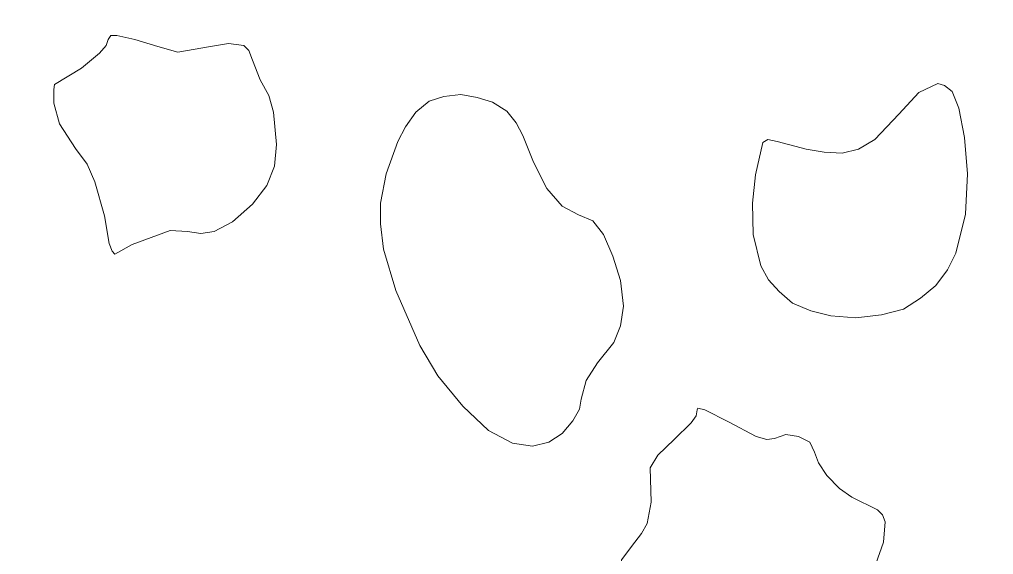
# Model space of a CAD drawing. Header units: centimetres. Extents: x -9.5 to 4.7, y -9.1 to 10.1.
# Drawn here: x -7.75 to -5.348, y 7.094 to 8.413 of the extents above; entities that cross this region are included whole.
import ezdxf

# ---------------------------------------------------------------- set-up
doc = ezdxf.new("R2010")
doc.units = ezdxf.units.CM
doc.header["$MEASUREMENT"] = 0
doc.layers.add('layer 1', color=7, linetype='Continuous')

msp = doc.modelspace()

# ---------------------------------------------------------------- linework, layer by layer
at = {"layer": 'layer 1', "color": 242, "lineweight": 9}
for points, knots in [([(-3.14019, -9.10151), (-3.14019, -9.10151), (-9.54723, -9.10249), (-9.54723, -9.10249), (-9.54723, -9.10249), (-9.54723, -9.10249), (-9.54723, 10.11864), (-9.54723, 10.11864), (-9.54723, 10.11864), (-9.54723, 10.11864), (-3.14019, 10.11864), (-3.14019, 10.11864), (-3.14019, 10.11864), (-3.14019, 10.11864), (-3.14019, -9.10151), (-3.14019, -9.10151)], [0, 0, 0, 0, 0.2, 0.2, 0.2, 0.2, 0.4, 0.4, 0.4, 0.4, 0.6, 0.6, 0.6, 0.6, 1, 1, 1, 1]), ([(-7.51513, 7.83397), (-7.51513, 7.83397), (-7.52225, 7.84126), (-7.52225, 7.84126), (-7.52225, 7.84126), (-7.52225, 7.84126), (-7.52936, 7.86055), (-7.52936, 7.86055), (-7.52936, 7.86055), (-7.52936, 7.86055), (-7.54111, 7.9283), (-7.54111, 7.9283), (-7.54111, 7.9283), (-7.54111, 7.9283), (-7.5646, 8.01279), (-7.5646, 8.01279), (-7.5646, 8.01279), (-7.5646, 8.01279), (-7.58347, 8.05631), (-7.58347, 8.05631), (-7.58347, 8.05631), (-7.58347, 8.05631), (-7.61194, 8.09491), (-7.61194, 8.09491), (-7.61194, 8.09491), (-7.61194, 8.09491), (-7.65181, 8.15537), (-7.65181, 8.15537), (-7.65181, 8.15537), (-7.65181, 8.15537), (-7.66605, 8.20618), (-7.66605, 8.20618), (-7.66605, 8.20618), (-7.66605, 8.20618), (-7.66605, 8.23986), (-7.66605, 8.23986), (-7.66605, 8.23986), (-7.66605, 8.23986), (-7.66391, 8.25207), (-7.66391, 8.25207), (-7.66391, 8.25207), (-7.66391, 8.25207), (-7.59771, 8.29303), (-7.59771, 8.29303), (-7.59771, 8.29303), (-7.59771, 8.29303), (-7.55286, 8.32927), (-7.55286, 8.32927), (-7.55286, 8.32927), (-7.55286, 8.32927), (-7.53648, 8.34857), (-7.53648, 8.34857), (-7.53648, 8.34857), (-7.53648, 8.34857), (-7.53186, 8.36314), (-7.53186, 8.36314), (-7.53186, 8.36314), (-7.53186, 8.36314), (-7.52474, 8.37279), (-7.52474, 8.37279), (-7.52474, 8.37279), (-7.52474, 8.37279), (-7.5105, 8.37279), (-7.5105, 8.37279), (-7.5105, 8.37279), (-7.5105, 8.37279), (-7.46565, 8.36314), (-7.46565, 8.36314), (-7.46565, 8.36314), (-7.46565, 8.36314), (-7.40905, 8.3462), (-7.40905, 8.3462), (-7.40905, 8.3462), (-7.40905, 8.3462), (-7.35958, 8.33183), (-7.35958, 8.33183), (-7.35958, 8.33183), (-7.35958, 8.33183), (-7.27949, 8.3462), (-7.27949, 8.3462), (-7.27949, 8.3462), (-7.27949, 8.3462), (-7.23464, 8.35349), (-7.23464, 8.35349), (-7.23464, 8.35349), (-7.23464, 8.35349), (-7.19691, 8.34857), (-7.19691, 8.34857), (-7.19691, 8.34857), (-7.19691, 8.34857), (-7.18516, 8.33655), (-7.18516, 8.33655), (-7.18516, 8.33655), (-7.18516, 8.33655), (-7.17591, 8.31233), (-7.17591, 8.31233), (-7.17591, 8.31233), (-7.17591, 8.31233), (-7.15704, 8.26408), (-7.15704, 8.26408), (-7.15704, 8.26408), (-7.15704, 8.26408), (-7.13569, 8.22548), (-7.13569, 8.22548), (-7.13569, 8.22548), (-7.13569, 8.22548), (-7.12394, 8.18432), (-7.12394, 8.18432), (-7.12394, 8.18432), (-7.12394, 8.18432), (-7.11682, 8.10456), (-7.11682, 8.10456), (-7.11682, 8.10456), (-7.11682, 8.10456), (-7.12145, 8.05139), (-7.12145, 8.05139), (-7.12145, 8.05139), (-7.12145, 8.05139), (-7.14032, 8.00314), (-7.14032, 8.00314), (-7.14032, 8.00314), (-7.14032, 8.00314), (-7.17591, 7.95725), (-7.17591, 7.95725), (-7.17591, 7.95725), (-7.17591, 7.95725), (-7.22539, 7.91373), (-7.22539, 7.91373), (-7.22539, 7.91373), (-7.22539, 7.91373), (-7.27024, 7.8897), (-7.27024, 7.8897), (-7.27024, 7.8897), (-7.27024, 7.8897), (-7.30298, 7.88478), (-7.30298, 7.88478), (-7.30298, 7.88478), (-7.30298, 7.88478), (-7.33609, 7.8897), (-7.33609, 7.8897), (-7.33609, 7.8897), (-7.33609, 7.8897), (-7.37844, 7.89206), (-7.37844, 7.89206), (-7.37844, 7.89206), (-7.37844, 7.89206), (-7.47277, 7.85819), (-7.47277, 7.85819), (-7.47277, 7.85819), (-7.47277, 7.85819), (-7.51513, 7.83397), (-7.51513, 7.83397)], [0, 0, 0, 0, 0.025641, 0.025641, 0.025641, 0.025641, 0.0512821, 0.0512821, 0.0512821, 0.0512821, 0.0769231, 0.0769231, 0.0769231, 0.0769231, 0.1025641, 0.1025641, 0.1025641, 0.1025641, 0.1282051, 0.1282051, 0.1282051, 0.1282051, 0.1538462, 0.1538462, 0.1538462, 0.1538462, 0.1794872, 0.1794872, 0.1794872, 0.1794872, 0.2051282, 0.2051282, 0.2051282, 0.2051282, 0.2307692, 0.2307692, 0.2307692, 0.2307692, 0.2564103, 0.2564103, 0.2564103, 0.2564103, 0.2820513, 0.2820513, 0.2820513, 0.2820513, 0.3076923, 0.3076923, 0.3076923, 0.3076923, 0.3333333, 0.3333333, 0.3333333, 0.3333333, 0.3589744, 0.3589744, 0.3589744, 0.3589744, 0.3846154, 0.3846154, 0.3846154, 0.3846154, 0.4102564, 0.4102564, 0.4102564, 0.4102564, 0.4358974, 0.4358974, 0.4358974, 0.4358974, 0.4615385, 0.4615385, 0.4615385, 0.4615385, 0.4871795, 0.4871795, 0.4871795, 0.4871795, 0.5128205, 0.5128205, 0.5128205, 0.5128205, 0.5384615, 0.5384615, 0.5384615, 0.5384615, 0.5641026, 0.5641026, 0.5641026, 0.5641026, 0.5897436, 0.5897436, 0.5897436, 0.5897436, 0.6153846, 0.6153846, 0.6153846, 0.6153846, 0.6410256, 0.6410256, 0.6410256, 0.6410256, 0.6666667, 0.6666667, 0.6666667, 0.6666667, 0.6923077, 0.6923077, 0.6923077, 0.6923077, 0.7179487, 0.7179487, 0.7179487, 0.7179487, 0.7435897, 0.7435897, 0.7435897, 0.7435897, 0.7692308, 0.7692308, 0.7692308, 0.7692308, 0.7948718, 0.7948718, 0.7948718, 0.7948718, 0.8205128, 0.8205128, 0.8205128, 0.8205128, 0.8461538, 0.8461538, 0.8461538, 0.8461538, 0.8717949, 0.8717949, 0.8717949, 0.8717949, 0.8974359, 0.8974359, 0.8974359, 0.8974359, 0.9230769, 0.9230769, 0.9230769, 0.9230769, 0.9487179, 0.9487179, 0.9487179, 0.9487179, 1, 1, 1, 1]), ([(-5.91693, 8.10948), (-5.91693, 8.10948), (-5.90518, 8.11677), (-5.90518, 8.11677), (-5.90518, 8.11677), (-5.90518, 8.11677), (-5.88169, 8.11185), (-5.88169, 8.11185), (-5.88169, 8.11185), (-5.88169, 8.11185), (-5.81085, 8.09255), (-5.81085, 8.09255), (-5.81085, 8.09255), (-5.81085, 8.09255), (-5.766, 8.08526), (-5.766, 8.08526), (-5.766, 8.08526), (-5.766, 8.08526), (-5.72151, 8.0829), (-5.72151, 8.0829), (-5.72151, 8.0829), (-5.72151, 8.0829), (-5.68129, 8.09255), (-5.68129, 8.09255), (-5.68129, 8.09255), (-5.68129, 8.09255), (-5.64107, 8.11677), (-5.64107, 8.11677), (-5.64107, 8.11677), (-5.64107, 8.11677), (-5.58234, 8.17959), (-5.58234, 8.17959), (-5.58234, 8.17959), (-5.58234, 8.17959), (-5.53286, 8.23277), (-5.53286, 8.23277), (-5.53286, 8.23277), (-5.53286, 8.23277), (-5.48552, 8.25443), (-5.48552, 8.25443), (-5.48552, 8.25443), (-5.48552, 8.25443), (-5.46914, 8.24951), (-5.46914, 8.24951), (-5.46914, 8.24951), (-5.46914, 8.24951), (-5.45028, 8.23513), (-5.45028, 8.23513), (-5.45028, 8.23513), (-5.45028, 8.23513), (-5.43391, 8.19397), (-5.43391, 8.19397), (-5.43391, 8.19397), (-5.43391, 8.19397), (-5.41967, 8.1215), (-5.41967, 8.1215), (-5.41967, 8.1215), (-5.41967, 8.1215), (-5.41255, 8.03209), (-5.41255, 8.03209), (-5.41255, 8.03209), (-5.41255, 8.03209), (-5.41718, 7.93303), (-5.41718, 7.93303), (-5.41718, 7.93303), (-5.41718, 7.93303), (-5.44103, 7.83653), (-5.44103, 7.83653), (-5.44103, 7.83653), (-5.44103, 7.83653), (-5.46203, 7.79537), (-5.46203, 7.79537), (-5.46203, 7.79537), (-5.46203, 7.79537), (-5.4905, 7.75677), (-5.4905, 7.75677), (-5.4905, 7.75677), (-5.4905, 7.75677), (-5.52823, 7.72526), (-5.52823, 7.72526), (-5.52823, 7.72526), (-5.52823, 7.72526), (-5.57059, 7.69867), (-5.57059, 7.69867), (-5.57059, 7.69867), (-5.57059, 7.69867), (-5.62469, 7.6843), (-5.62469, 7.6843), (-5.62469, 7.6843), (-5.62469, 7.6843), (-5.68841, 7.67701), (-5.68841, 7.67701), (-5.68841, 7.67701), (-5.68841, 7.67701), (-5.74963, 7.68174), (-5.74963, 7.68174), (-5.74963, 7.68174), (-5.74963, 7.68174), (-5.79911, 7.69395), (-5.79911, 7.69395), (-5.79911, 7.69395), (-5.79911, 7.69395), (-5.84396, 7.71325), (-5.84396, 7.71325), (-5.84396, 7.71325), (-5.84396, 7.71325), (-5.87706, 7.74219), (-5.87706, 7.74219), (-5.87706, 7.74219), (-5.87706, 7.74219), (-5.90304, 7.77115), (-5.90304, 7.77115), (-5.90304, 7.77115), (-5.90304, 7.77115), (-5.92191, 7.80502), (-5.92191, 7.80502), (-5.92191, 7.80502), (-5.92191, 7.80502), (-5.94077, 7.88242), (-5.94077, 7.88242), (-5.94077, 7.88242), (-5.94077, 7.88242), (-5.94291, 7.95961), (-5.94291, 7.95961), (-5.94291, 7.95961), (-5.94291, 7.95961), (-5.93579, 8.02972), (-5.93579, 8.02972), (-5.93579, 8.02972), (-5.93579, 8.02972), (-5.91693, 8.10948), (-5.91693, 8.10948)], [0, 0, 0, 0, 0.0294118, 0.0294118, 0.0294118, 0.0294118, 0.0588235, 0.0588235, 0.0588235, 0.0588235, 0.0882353, 0.0882353, 0.0882353, 0.0882353, 0.1176471, 0.1176471, 0.1176471, 0.1176471, 0.1470588, 0.1470588, 0.1470588, 0.1470588, 0.1764706, 0.1764706, 0.1764706, 0.1764706, 0.2058824, 0.2058824, 0.2058824, 0.2058824, 0.2352941, 0.2352941, 0.2352941, 0.2352941, 0.2647059, 0.2647059, 0.2647059, 0.2647059, 0.2941176, 0.2941176, 0.2941176, 0.2941176, 0.3235294, 0.3235294, 0.3235294, 0.3235294, 0.3529412, 0.3529412, 0.3529412, 0.3529412, 0.3823529, 0.3823529, 0.3823529, 0.3823529, 0.4117647, 0.4117647, 0.4117647, 0.4117647, 0.4411765, 0.4411765, 0.4411765, 0.4411765, 0.4705882, 0.4705882, 0.4705882, 0.4705882, 0.5, 0.5, 0.5, 0.5, 0.5294118, 0.5294118, 0.5294118, 0.5294118, 0.5588235, 0.5588235, 0.5588235, 0.5588235, 0.5882353, 0.5882353, 0.5882353, 0.5882353, 0.6176471, 0.6176471, 0.6176471, 0.6176471, 0.6470588, 0.6470588, 0.6470588, 0.6470588, 0.6764706, 0.6764706, 0.6764706, 0.6764706, 0.7058824, 0.7058824, 0.7058824, 0.7058824, 0.7352941, 0.7352941, 0.7352941, 0.7352941, 0.7647059, 0.7647059, 0.7647059, 0.7647059, 0.7941176, 0.7941176, 0.7941176, 0.7941176, 0.8235294, 0.8235294, 0.8235294, 0.8235294, 0.8529412, 0.8529412, 0.8529412, 0.8529412, 0.8823529, 0.8823529, 0.8823529, 0.8823529, 0.9117647, 0.9117647, 0.9117647, 0.9117647, 0.9411765, 0.9411765, 0.9411765, 0.9411765, 1, 1, 1, 1]), ([(-6.85983, 7.909), (-6.85983, 7.909), (-6.85271, 7.84618), (-6.85271, 7.84618), (-6.85271, 7.84618), (-6.85271, 7.84618), (-6.8221, 7.74456), (-6.8221, 7.74456), (-6.8221, 7.74456), (-6.8221, 7.74456), (-6.76337, 7.60926), (-6.76337, 7.60926), (-6.76337, 7.60926), (-6.76337, 7.60926), (-6.71852, 7.53443), (-6.71852, 7.53443), (-6.71852, 7.53443), (-6.71852, 7.53443), (-6.6573, 7.45959), (-6.6573, 7.45959), (-6.6573, 7.45959), (-6.6573, 7.45959), (-6.59358, 7.39913), (-6.59358, 7.39913), (-6.59358, 7.39913), (-6.59358, 7.39913), (-6.53449, 7.36782), (-6.53449, 7.36782), (-6.53449, 7.36782), (-6.53449, 7.36782), (-6.48502, 7.36053), (-6.48502, 7.36053), (-6.48502, 7.36053), (-6.48502, 7.36053), (-6.44515, 7.37018), (-6.44515, 7.37018), (-6.44515, 7.37018), (-6.44515, 7.37018), (-6.41205, 7.39184), (-6.41205, 7.39184), (-6.41205, 7.39184), (-6.41205, 7.39184), (-6.38606, 7.42335), (-6.38606, 7.42335), (-6.38606, 7.42335), (-6.38606, 7.42335), (-6.36969, 7.4523), (-6.36969, 7.4523), (-6.36969, 7.4523), (-6.36969, 7.4523), (-6.36506, 7.47653), (-6.36506, 7.47653), (-6.36506, 7.47653), (-6.36506, 7.47653), (-6.35296, 7.52241), (-6.35296, 7.52241), (-6.35296, 7.52241), (-6.35296, 7.52241), (-6.32484, 7.56594), (-6.32484, 7.56594), (-6.32484, 7.56594), (-6.32484, 7.56594), (-6.28462, 7.61655), (-6.28462, 7.61655), (-6.28462, 7.61655), (-6.28462, 7.61655), (-6.26825, 7.65771), (-6.26825, 7.65771), (-6.26825, 7.65771), (-6.26825, 7.65771), (-6.26113, 7.70596), (-6.26113, 7.70596), (-6.26113, 7.70596), (-6.26113, 7.70596), (-6.26825, 7.76878), (-6.26825, 7.76878), (-6.26825, 7.76878), (-6.26825, 7.76878), (-6.28711, 7.82924), (-6.28711, 7.82924), (-6.28711, 7.82924), (-6.28711, 7.82924), (-6.3106, 7.88242), (-6.3106, 7.88242), (-6.3106, 7.88242), (-6.3106, 7.88242), (-6.33659, 7.91609), (-6.33659, 7.91609), (-6.33659, 7.91609), (-6.33659, 7.91609), (-6.37183, 7.93066), (-6.37183, 7.93066), (-6.37183, 7.93066), (-6.37183, 7.93066), (-6.41205, 7.95233), (-6.41205, 7.95233), (-6.41205, 7.95233), (-6.41205, 7.95233), (-6.44978, 7.99585), (-6.44978, 7.99585), (-6.44978, 7.99585), (-6.44978, 7.99585), (-6.48288, 8.06123), (-6.48288, 8.06123), (-6.48288, 8.06123), (-6.48288, 8.06123), (-6.50887, 8.12642), (-6.50887, 8.12642), (-6.50887, 8.12642), (-6.50887, 8.12642), (-6.52524, 8.15773), (-6.52524, 8.15773), (-6.52524, 8.15773), (-6.52524, 8.15773), (-6.54873, 8.18668), (-6.54873, 8.18668), (-6.54873, 8.18668), (-6.54873, 8.18668), (-6.58397, 8.20854), (-6.58397, 8.20854), (-6.58397, 8.20854), (-6.58397, 8.20854), (-6.6217, 8.22056), (-6.6217, 8.22056), (-6.6217, 8.22056), (-6.6217, 8.22056), (-6.66192, 8.22784), (-6.66192, 8.22784), (-6.66192, 8.22784), (-6.66192, 8.22784), (-6.70428, 8.22312), (-6.70428, 8.22312), (-6.70428, 8.22312), (-6.70428, 8.22312), (-6.73987, 8.21091), (-6.73987, 8.21091), (-6.73987, 8.21091), (-6.73987, 8.21091), (-6.77262, 8.18432), (-6.77262, 8.18432), (-6.77262, 8.18432), (-6.77262, 8.18432), (-6.79861, 8.14808), (-6.79861, 8.14808), (-6.79861, 8.14808), (-6.79861, 8.14808), (-6.81747, 8.11185), (-6.81747, 8.11185), (-6.81747, 8.11185), (-6.81747, 8.11185), (-6.84595, 8.03209), (-6.84595, 8.03209), (-6.84595, 8.03209), (-6.84595, 8.03209), (-6.85983, 7.95961), (-6.85983, 7.95961), (-6.85983, 7.95961), (-6.85983, 7.95961), (-6.85983, 7.909), (-6.85983, 7.909)], [0, 0, 0, 0, 0.0243902, 0.0243902, 0.0243902, 0.0243902, 0.0487805, 0.0487805, 0.0487805, 0.0487805, 0.0731707, 0.0731707, 0.0731707, 0.0731707, 0.097561, 0.097561, 0.097561, 0.097561, 0.1219512, 0.1219512, 0.1219512, 0.1219512, 0.1463415, 0.1463415, 0.1463415, 0.1463415, 0.1707317, 0.1707317, 0.1707317, 0.1707317, 0.195122, 0.195122, 0.195122, 0.195122, 0.2195122, 0.2195122, 0.2195122, 0.2195122, 0.2439024, 0.2439024, 0.2439024, 0.2439024, 0.2682927, 0.2682927, 0.2682927, 0.2682927, 0.2926829, 0.2926829, 0.2926829, 0.2926829, 0.3170732, 0.3170732, 0.3170732, 0.3170732, 0.3414634, 0.3414634, 0.3414634, 0.3414634, 0.3658537, 0.3658537, 0.3658537, 0.3658537, 0.3902439, 0.3902439, 0.3902439, 0.3902439, 0.4146341, 0.4146341, 0.4146341, 0.4146341, 0.4390244, 0.4390244, 0.4390244, 0.4390244, 0.4634146, 0.4634146, 0.4634146, 0.4634146, 0.4878049, 0.4878049, 0.4878049, 0.4878049, 0.5121951, 0.5121951, 0.5121951, 0.5121951, 0.5365854, 0.5365854, 0.5365854, 0.5365854, 0.5609756, 0.5609756, 0.5609756, 0.5609756, 0.5853659, 0.5853659, 0.5853659, 0.5853659, 0.6097561, 0.6097561, 0.6097561, 0.6097561, 0.6341463, 0.6341463, 0.6341463, 0.6341463, 0.6585366, 0.6585366, 0.6585366, 0.6585366, 0.6829268, 0.6829268, 0.6829268, 0.6829268, 0.7073171, 0.7073171, 0.7073171, 0.7073171, 0.7317073, 0.7317073, 0.7317073, 0.7317073, 0.7560976, 0.7560976, 0.7560976, 0.7560976, 0.7804878, 0.7804878, 0.7804878, 0.7804878, 0.804878, 0.804878, 0.804878, 0.804878, 0.8292683, 0.8292683, 0.8292683, 0.8292683, 0.8536585, 0.8536585, 0.8536585, 0.8536585, 0.8780488, 0.8780488, 0.8780488, 0.8780488, 0.902439, 0.902439, 0.902439, 0.902439, 0.9268293, 0.9268293, 0.9268293, 0.9268293, 0.9512195, 0.9512195, 0.9512195, 0.9512195, 1, 1, 1, 1]), ([(-6.07959, 7.44994), (-6.07959, 7.44994), (-6.07746, 7.45467), (-6.07746, 7.45467), (-6.07746, 7.45467), (-6.07746, 7.45467), (-6.06073, 7.44994), (-6.06073, 7.44994), (-6.06073, 7.44994), (-6.06073, 7.44994), (-6.002, 7.42079), (-6.002, 7.42079), (-6.002, 7.42079), (-6.002, 7.42079), (-5.93366, 7.38456), (-5.93366, 7.38456), (-5.93366, 7.38456), (-5.93366, 7.38456), (-5.90767, 7.37747), (-5.90767, 7.37747), (-5.90767, 7.37747), (-5.90767, 7.37747), (-5.88881, 7.37983), (-5.88881, 7.37983), (-5.88881, 7.37983), (-5.88881, 7.37983), (-5.86033, 7.38948), (-5.86033, 7.38948), (-5.86033, 7.38948), (-5.86033, 7.38948), (-5.82972, 7.38456), (-5.82972, 7.38456), (-5.82972, 7.38456), (-5.82972, 7.38456), (-5.8016, 7.37018), (-5.8016, 7.37018), (-5.8016, 7.37018), (-5.8016, 7.37018), (-5.78985, 7.34596), (-5.78985, 7.34596), (-5.78985, 7.34596), (-5.78985, 7.34596), (-5.78024, 7.31937), (-5.78024, 7.31937), (-5.78024, 7.31937), (-5.78024, 7.31937), (-5.75924, 7.28806), (-5.75924, 7.28806), (-5.75924, 7.28806), (-5.75924, 7.28806), (-5.72863, 7.25655), (-5.72863, 7.25655), (-5.72863, 7.25655), (-5.72863, 7.25655), (-5.69766, 7.23488), (-5.69766, 7.23488), (-5.69766, 7.23488), (-5.69766, 7.23488), (-5.6343, 7.20337), (-5.6343, 7.20337), (-5.6343, 7.20337), (-5.6343, 7.20337), (-5.62256, 7.19136), (-5.62256, 7.19136), (-5.62256, 7.19136), (-5.62256, 7.19136), (-5.61544, 7.17442), (-5.61544, 7.17442), (-5.61544, 7.17442), (-5.61544, 7.17442), (-5.62007, 7.12381), (-5.62007, 7.12381), (-5.62007, 7.12381), (-5.62007, 7.12381), (-5.68129, 6.94972), (-5.68129, 6.94972), (-5.68129, 6.94972), (-5.68129, 6.94972), (-5.70976, 6.85794), (-5.70976, 6.85794), (-5.70976, 6.85794), (-5.70976, 6.85794), (-5.71902, 6.78547), (-5.71902, 6.78547), (-5.71902, 6.78547), (-5.71902, 6.78547), (-5.72614, 6.75416), (-5.72614, 6.75416), (-5.72614, 6.75416), (-5.72614, 6.75416), (-5.74038, 6.72028), (-5.74038, 6.72028), (-5.74038, 6.72028), (-5.74038, 6.72028), (-5.78985, 6.6551), (-5.78985, 6.6551), (-5.78985, 6.6551), (-5.78985, 6.6551), (-5.82509, 6.62595), (-5.82509, 6.62595), (-5.82509, 6.62595), (-5.82509, 6.62595), (-5.8557, 6.60665), (-5.8557, 6.60665), (-5.8557, 6.60665), (-5.8557, 6.60665), (-5.88881, 6.597), (-5.88881, 6.597), (-5.88881, 6.597), (-5.88881, 6.597), (-5.91693, 6.59936), (-5.91693, 6.59936), (-5.91693, 6.59936), (-5.91693, 6.59936), (-6.01588, 6.62595), (-6.01588, 6.62595), (-6.01588, 6.62595), (-6.01588, 6.62595), (-6.05147, 6.64052), (-6.05147, 6.64052), (-6.05147, 6.64052), (-6.05147, 6.64052), (-6.06322, 6.6551), (-6.06322, 6.6551), (-6.06322, 6.6551), (-6.06322, 6.6551), (-6.07034, 6.66947), (-6.07034, 6.66947), (-6.07034, 6.66947), (-6.07034, 6.66947), (-6.09134, 6.70335), (-6.09134, 6.70335), (-6.09134, 6.70335), (-6.09134, 6.70335), (-6.13405, 6.73722), (-6.13405, 6.73722), (-6.13405, 6.73722), (-6.13405, 6.73722), (-6.18567, 6.77346), (-6.18567, 6.77346), (-6.18567, 6.77346), (-6.18567, 6.77346), (-6.19278, 6.84337), (-6.19278, 6.84337), (-6.19278, 6.84337), (-6.19278, 6.84337), (-6.20702, 6.90383), (-6.20702, 6.90383), (-6.20702, 6.90383), (-6.20702, 6.90383), (-6.22802, 6.96193), (-6.22802, 6.96193), (-6.22802, 6.96193), (-6.22802, 6.96193), (-6.2565, 7.00289), (-6.2565, 7.00289), (-6.2565, 7.00289), (-6.2565, 7.00289), (-6.27074, 7.04405), (-6.27074, 7.04405), (-6.27074, 7.04405), (-6.27074, 7.04405), (-6.26575, 7.08029), (-6.26575, 7.08029), (-6.26575, 7.08029), (-6.26575, 7.08029), (-6.23301, 7.12381), (-6.23301, 7.12381), (-6.23301, 7.12381), (-6.23301, 7.12381), (-6.21628, 7.14547), (-6.21628, 7.14547), (-6.21628, 7.14547), (-6.21628, 7.14547), (-6.2024, 7.1697), (-6.2024, 7.1697), (-6.2024, 7.1697), (-6.2024, 7.1697), (-6.19278, 7.22287), (-6.19278, 7.22287), (-6.19278, 7.22287), (-6.19278, 7.22287), (-6.19528, 7.30736), (-6.19528, 7.30736), (-6.19528, 7.30736), (-6.19528, 7.30736), (-6.17641, 7.33867), (-6.17641, 7.33867), (-6.17641, 7.33867), (-6.17641, 7.33867), (-6.13619, 7.37747), (-6.13619, 7.37747), (-6.13619, 7.37747), (-6.13619, 7.37747), (-6.09383, 7.41843), (-6.09383, 7.41843), (-6.09383, 7.41843), (-6.09383, 7.41843), (-6.08209, 7.43537), (-6.08209, 7.43537), (-6.08209, 7.43537), (-6.08209, 7.43537), (-6.07959, 7.44994), (-6.07959, 7.44994)], [0, 0, 0, 0, 0.0192308, 0.0192308, 0.0192308, 0.0192308, 0.0384615, 0.0384615, 0.0384615, 0.0384615, 0.0576923, 0.0576923, 0.0576923, 0.0576923, 0.0769231, 0.0769231, 0.0769231, 0.0769231, 0.0961538, 0.0961538, 0.0961538, 0.0961538, 0.1153846, 0.1153846, 0.1153846, 0.1153846, 0.1346154, 0.1346154, 0.1346154, 0.1346154, 0.1538462, 0.1538462, 0.1538462, 0.1538462, 0.1730769, 0.1730769, 0.1730769, 0.1730769, 0.1923077, 0.1923077, 0.1923077, 0.1923077, 0.2115385, 0.2115385, 0.2115385, 0.2115385, 0.2307692, 0.2307692, 0.2307692, 0.2307692, 0.25, 0.25, 0.25, 0.25, 0.2692308, 0.2692308, 0.2692308, 0.2692308, 0.2884615, 0.2884615, 0.2884615, 0.2884615, 0.3076923, 0.3076923, 0.3076923, 0.3076923, 0.3269231, 0.3269231, 0.3269231, 0.3269231, 0.3461538, 0.3461538, 0.3461538, 0.3461538, 0.3653846, 0.3653846, 0.3653846, 0.3653846, 0.3846154, 0.3846154, 0.3846154, 0.3846154, 0.4038462, 0.4038462, 0.4038462, 0.4038462, 0.4230769, 0.4230769, 0.4230769, 0.4230769, 0.4423077, 0.4423077, 0.4423077, 0.4423077, 0.4615385, 0.4615385, 0.4615385, 0.4615385, 0.4807692, 0.4807692, 0.4807692, 0.4807692, 0.5, 0.5, 0.5, 0.5, 0.5192308, 0.5192308, 0.5192308, 0.5192308, 0.5384615, 0.5384615, 0.5384615, 0.5384615, 0.5576923, 0.5576923, 0.5576923, 0.5576923, 0.5769231, 0.5769231, 0.5769231, 0.5769231, 0.5961538, 0.5961538, 0.5961538, 0.5961538, 0.6153846, 0.6153846, 0.6153846, 0.6153846, 0.6346154, 0.6346154, 0.6346154, 0.6346154, 0.6538462, 0.6538462, 0.6538462, 0.6538462, 0.6730769, 0.6730769, 0.6730769, 0.6730769, 0.6923077, 0.6923077, 0.6923077, 0.6923077, 0.7115385, 0.7115385, 0.7115385, 0.7115385, 0.7307692, 0.7307692, 0.7307692, 0.7307692, 0.75, 0.75, 0.75, 0.75, 0.7692308, 0.7692308, 0.7692308, 0.7692308, 0.7884615, 0.7884615, 0.7884615, 0.7884615, 0.8076923, 0.8076923, 0.8076923, 0.8076923, 0.8269231, 0.8269231, 0.8269231, 0.8269231, 0.8461538, 0.8461538, 0.8461538, 0.8461538, 0.8653846, 0.8653846, 0.8653846, 0.8653846, 0.8846154, 0.8846154, 0.8846154, 0.8846154, 0.9038462, 0.9038462, 0.9038462, 0.9038462, 0.9230769, 0.9230769, 0.9230769, 0.9230769, 0.9423077, 0.9423077, 0.9423077, 0.9423077, 0.9615385, 0.9615385, 0.9615385, 0.9615385, 1, 1, 1, 1])]:
    msp.add_open_spline(points, degree=3, knots=knots, dxfattribs=at)

doc.saveas('drawing.dxf')
